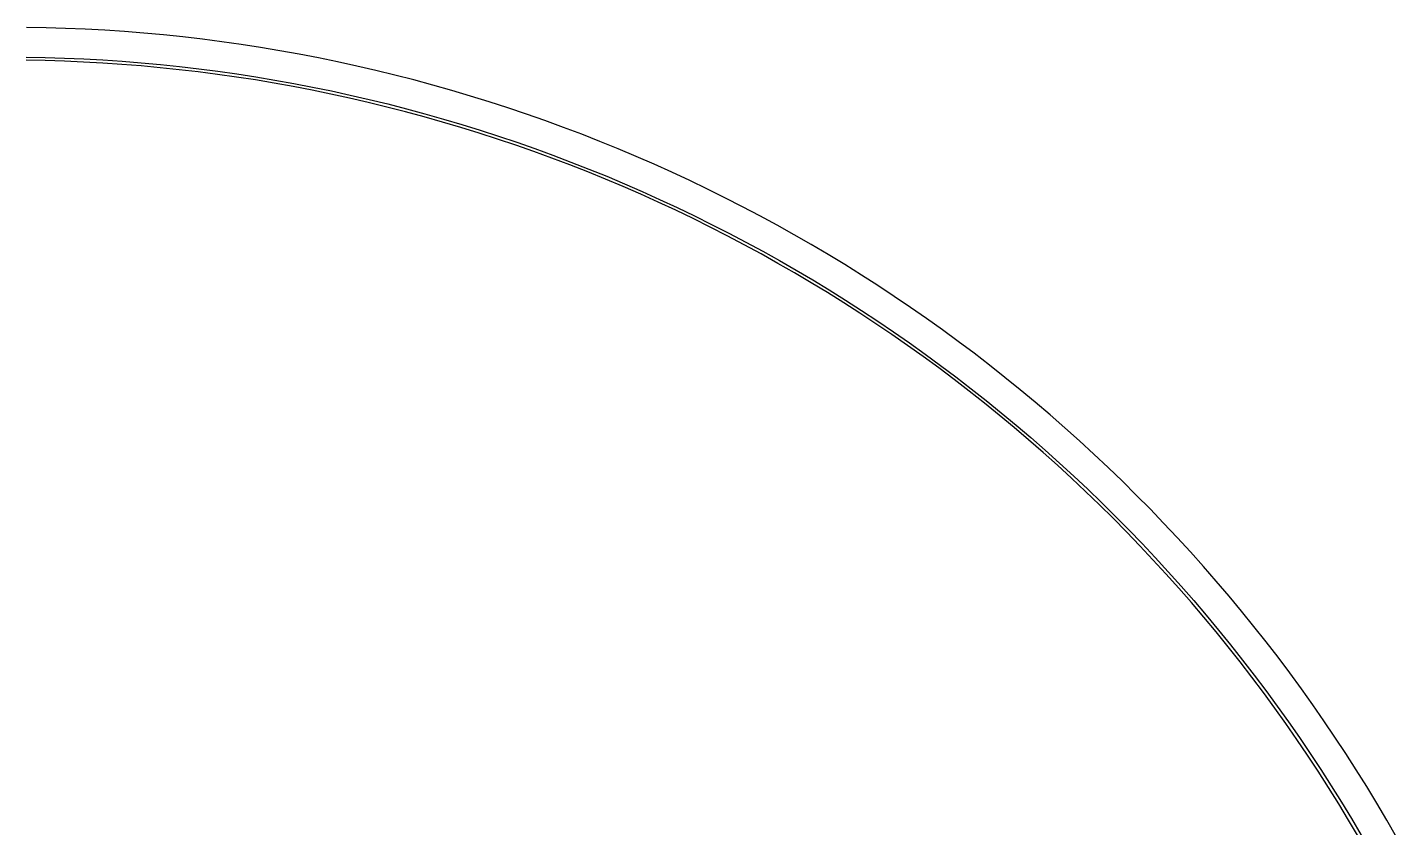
# Model space of a CAD drawing. Extents: x -17 to 130, y -40 to 112.
# Drawn here: x 55 to 120.6, y 74.2 to 112.5 of the extents above; entities that cross this region are included whole.
import ezdxf

# ---------------------------------------------------------------- set-up
doc = ezdxf.new("R2010")
doc.units = 0

msp = doc.modelspace()

# ---------------------------------------------------------------- linework, layer by layer
for p, q in [((55.8774, 112.477), (54.9388, 112.494)), ((56.8158, 112.448), (55.8774, 112.477)), ((57.7537, 112.408), (56.8158, 112.448)), ((58.691, 112.356), (57.7537, 112.408)), ((59.6277, 112.293), (58.691, 112.356)), ((60.5635, 112.218), (59.6277, 112.293)), ((61.4983, 112.132), (60.5635, 112.218)), ((62.432, 112.034), (61.4983, 112.132)), ((63.3644, 111.925), (62.432, 112.034)), ((64.2954, 111.804), (63.3644, 111.925)), ((65.2249, 111.672), (64.2954, 111.804)), ((66.1526, 111.529), (65.2249, 111.672)), ((67.0786, 111.374), (66.1526, 111.529)), ((55.8387, 110.902), (54.9194, 110.919)), ((54.9213, 111.069), (55.8424, 111.052)), ((56.7578, 110.874), (55.8387, 110.902)), ((55.8424, 111.052), (56.7633, 111.024)), ((57.6764, 110.835), (56.7578, 110.874)), ((56.7633, 111.024), (57.6837, 110.985)), ((58.5945, 110.784), (57.6764, 110.835)), ((57.6837, 110.985), (58.6037, 110.934)), ((58.6037, 110.934), (59.5229, 110.872)), ((59.5229, 110.872), (60.4412, 110.798)), ((68.0025, 111.208), (67.0786, 111.374)), ((68.9244, 111.03), (68.0025, 111.208)), ((69.844, 110.841), (68.9244, 111.03)), ((70.7612, 110.641), (69.844, 110.841)), ((59.5118, 110.722), (58.5945, 110.784)), ((60.4284, 110.649), (59.5118, 110.722)), ((61.3439, 110.564), (60.4284, 110.649)), ((60.4412, 110.798), (61.3586, 110.713)), ((62.2584, 110.468), (61.3439, 110.564)), ((61.3586, 110.713), (62.2749, 110.618)), ((63.1716, 110.362), (62.2584, 110.468)), ((62.2749, 110.618), (63.19, 110.51)), ((64.0835, 110.243), (63.1716, 110.362)), ((63.19, 110.51), (64.1036, 110.392)), ((64.9938, 110.114), (64.0835, 110.243)), ((64.1036, 110.392), (65.0158, 110.262)), ((65.0158, 110.262), (65.9263, 110.122)), ((71.6759, 110.43), (70.7612, 110.641)), ((72.588, 110.207), (71.6759, 110.43)), ((73.4972, 109.974), (72.588, 110.207)), ((65.9024, 109.974), (64.9938, 110.114)), ((66.8093, 109.822), (65.9024, 109.974)), ((65.9263, 110.122), (66.835, 109.97)), ((67.7142, 109.659), (66.8093, 109.822)), ((66.835, 109.97), (67.7417, 109.807)), ((68.6171, 109.485), (67.7142, 109.659)), ((67.7417, 109.807), (68.6464, 109.632)), ((68.6464, 109.632), (69.5489, 109.447)), ((74.4035, 109.729), (73.4972, 109.974)), ((75.3067, 109.473), (74.4035, 109.729)), ((69.5178, 109.3), (68.6171, 109.485)), ((70.4162, 109.104), (69.5178, 109.3)), ((69.5489, 109.447), (70.449, 109.251)), ((71.312, 108.898), (70.4162, 109.104)), ((70.449, 109.251), (71.3467, 109.043)), ((72.2053, 108.68), (71.312, 108.898)), ((71.3467, 109.043), (72.2417, 108.825)), ((76.2068, 109.206), (75.3067, 109.473)), ((77.1035, 108.928), (76.2068, 109.206)), ((77.9966, 108.639), (77.1035, 108.928)), ((73.0958, 108.451), (72.2053, 108.68)), ((72.2417, 108.825), (73.134, 108.596)), ((73.9834, 108.211), (73.0958, 108.451)), ((73.134, 108.596), (74.0235, 108.355)), ((74.8681, 107.96), (73.9834, 108.211)), ((74.0235, 108.355), (74.9099, 108.104)), ((78.8862, 108.339), (77.9966, 108.639)), ((79.7721, 108.028), (78.8862, 108.339)), ((75.7496, 107.699), (74.8681, 107.96)), ((74.9099, 108.104), (75.7931, 107.842)), ((76.6278, 107.426), (75.7496, 107.699)), ((75.7931, 107.842), (76.6731, 107.569)), ((76.6731, 107.569), (77.5497, 107.286)), ((80.654, 107.706), (79.7721, 108.028)), ((81.532, 107.374), (80.654, 107.706)), ((77.5026, 107.143), (76.6278, 107.426)), ((78.3739, 106.85), (77.5026, 107.143)), ((77.5497, 107.286), (78.4227, 106.991)), ((78.4227, 106.991), (79.292, 106.686)), ((82.4058, 107.031), (81.532, 107.374)), ((83.2753, 106.677), (82.4058, 107.031)), ((79.2415, 106.545), (78.3739, 106.85)), ((80.1053, 106.23), (79.2415, 106.545)), ((79.292, 106.686), (80.1575, 106.371)), ((80.1575, 106.371), (81.0191, 106.044)), ((84.1404, 106.312), (83.2753, 106.677)), ((85.001, 105.937), (84.1404, 106.312)), ((80.9651, 105.904), (80.1053, 106.23)), ((81.8209, 105.568), (80.9651, 105.904)), ((81.0191, 106.044), (81.8766, 105.708)), ((81.8766, 105.708), (82.7299, 105.36)), ((85.8569, 105.551), (85.001, 105.937)), ((82.6725, 105.222), (81.8209, 105.568)), ((83.5199, 104.865), (82.6725, 105.222)), ((82.7299, 105.36), (83.5789, 105.002)), ((83.5789, 105.002), (84.4235, 104.634)), ((86.708, 105.155), (85.8569, 105.551)), ((87.5541, 104.749), (86.708, 105.155)), ((84.3627, 104.497), (83.5199, 104.865)), ((85.201, 104.119), (84.3627, 104.497)), ((84.4235, 104.634), (85.2634, 104.256)), ((88.3953, 104.332), (87.5541, 104.749)), ((89.2312, 103.904), (88.3953, 104.332)), ((86.0346, 103.731), (85.201, 104.119)), ((85.2634, 104.256), (86.0987, 103.867)), ((86.8633, 103.333), (86.0346, 103.731)), ((86.0987, 103.867), (86.9291, 103.468)), ((90.0618, 103.467), (89.2312, 103.904)), ((87.6871, 102.925), (86.8633, 103.333)), ((86.9291, 103.468), (87.7546, 103.059)), ((87.7546, 103.059), (88.5749, 102.64)), ((90.8871, 103.019), (90.0618, 103.467)), ((91.7067, 102.562), (90.8871, 103.019)), ((88.5059, 102.506), (87.6871, 102.925)), ((89.3194, 102.078), (88.5059, 102.506)), ((88.5749, 102.64), (89.3901, 102.21)), ((92.5207, 102.094), (91.7067, 102.562)), ((90.1276, 101.64), (89.3194, 102.078)), ((89.3901, 102.21), (90.1999, 101.771)), ((90.1999, 101.771), (91.0043, 101.322)), ((93.3289, 101.616), (92.5207, 102.094)), ((90.9304, 101.191), (90.1276, 101.64)), ((91.7276, 100.733), (90.9304, 101.191)), ((91.0043, 101.322), (91.8031, 100.863)), ((94.1311, 101.129), (93.3289, 101.616)), ((94.9273, 100.631), (94.1311, 101.129)), ((92.5191, 100.265), (91.7276, 100.733)), ((91.8031, 100.863), (92.5963, 100.394)), ((92.5963, 100.394), (93.3836, 99.9155)), ((95.7174, 100.124), (94.9273, 100.631)), ((93.3049, 99.7878), (92.5191, 100.265)), ((94.0847, 99.3006), (93.3049, 99.7878)), ((93.3836, 99.9155), (94.1649, 99.4274)), ((96.5011, 99.6074), (95.7174, 100.124)), ((94.8585, 98.804), (94.0847, 99.3006)), ((94.1649, 99.4274), (94.9403, 98.9297)), ((97.2785, 99.0811), (96.5011, 99.6074)), ((98.0493, 98.5452), (97.2785, 99.0811)), ((95.6261, 98.2979), (94.8585, 98.804)), ((94.9403, 98.9297), (95.7094, 98.4226)), ((95.7094, 98.4226), (96.4723, 97.906)), ((98.8135, 98), (98.0493, 98.5452)), ((96.3875, 97.7823), (95.6261, 98.2979)), ((97.1424, 97.2575), (96.3875, 97.7823)), ((96.4723, 97.906), (97.2288, 97.3802)), ((99.571, 97.4454), (98.8135, 98)), ((97.8909, 96.7235), (97.1424, 97.2575)), ((97.2288, 97.3802), (97.9788, 96.8451)), ((100.322, 96.8815), (99.571, 97.4454)), ((98.6328, 96.1803), (97.8909, 96.7235)), ((97.9788, 96.8451), (98.7221, 96.3008)), ((101.065, 96.3085), (100.322, 96.8815)), ((99.3679, 95.6281), (98.6328, 96.1803)), ((98.7221, 96.3008), (99.4587, 95.7475)), ((99.4587, 95.7475), (100.189, 95.1851)), ((101.802, 95.7264), (101.065, 96.3085)), ((100.096, 95.0668), (99.3679, 95.6281)), ((100.189, 95.1851), (100.911, 94.6138)), ((102.531, 95.1353), (101.802, 95.7264)), ((103.253, 94.5353), (102.531, 95.1353)), ((100.818, 94.4967), (100.096, 95.0668)), ((101.532, 93.9178), (100.818, 94.4967)), ((100.911, 94.6138), (101.627, 94.0338)), ((103.968, 93.9265), (103.253, 94.5353)), ((102.239, 93.3302), (101.532, 93.9178)), ((101.627, 94.0338), (102.336, 93.4449)), ((104.675, 93.3089), (103.968, 93.9265)), ((102.939, 92.7339), (102.239, 93.3302)), ((102.336, 93.4449), (103.037, 92.8474)), ((105.374, 92.6828), (104.675, 93.3089)), ((103.632, 92.129), (102.939, 92.7339)), ((103.037, 92.8474), (103.731, 92.2414)), ((106.066, 92.048), (105.374, 92.6828)), ((104.317, 91.5158), (103.632, 92.129)), ((103.731, 92.2414), (104.417, 91.6269)), ((106.75, 91.4049), (106.066, 92.048)), ((104.994, 90.8941), (104.317, 91.5158)), ((104.417, 91.6269), (105.096, 91.004)), ((107.426, 90.7534), (106.75, 91.4049)), ((105.664, 90.2642), (104.994, 90.8941)), ((105.096, 91.004), (105.767, 90.3728)), ((108.094, 90.0937), (107.426, 90.7534)), ((106.326, 89.6261), (105.664, 90.2642)), ((105.767, 90.3728), (106.431, 89.7335)), ((108.753, 89.4258), (108.094, 90.0937)), ((106.98, 88.98), (106.326, 89.6261)), ((106.431, 89.7335), (107.086, 89.086)), ((109.405, 88.7498), (108.753, 89.4258)), ((107.626, 88.3258), (106.98, 88.98)), ((107.086, 89.086), (107.733, 88.4306)), ((110.048, 88.066), (109.405, 88.7498)), ((108.264, 87.6638), (107.626, 88.3258)), ((107.733, 88.4306), (108.373, 87.7673)), ((110.683, 87.3743), (110.048, 88.066)), ((108.894, 86.994), (108.264, 87.6638)), ((108.373, 87.7673), (109.004, 87.0961)), ((111.309, 86.6748), (110.683, 87.3743)), ((109.516, 86.3165), (108.894, 86.994)), ((109.004, 87.0961), (109.627, 86.4173)), ((111.926, 85.9677), (111.309, 86.6748)), ((110.129, 85.6315), (109.516, 86.3165)), ((109.627, 86.4173), (110.241, 85.7309)), ((112.535, 85.2531), (111.926, 85.9677)), ((110.734, 84.939), (110.129, 85.6315)), ((110.241, 85.7309), (110.847, 85.0369)), ((113.135, 84.5311), (112.535, 85.2531)), ((111.33, 84.2391), (110.734, 84.939)), ((110.847, 85.0369), (111.445, 84.3356)), ((111.918, 83.5319), (111.33, 84.2391)), ((111.445, 84.3356), (112.034, 83.6271)), ((113.726, 83.8017), (113.135, 84.5311)), ((112.497, 82.8176), (111.918, 83.5319)), ((112.034, 83.6271), (112.614, 82.9113)), ((114.309, 83.0652), (113.726, 83.8017)), ((113.067, 82.0962), (112.497, 82.8176)), ((112.614, 82.9113), (113.185, 82.1885)), ((114.882, 82.3216), (114.309, 83.0652)), ((113.628, 81.3679), (113.067, 82.0962)), ((113.185, 82.1885), (113.747, 81.4587)), ((115.445, 81.571), (114.882, 82.3216)), ((114.18, 80.6328), (113.628, 81.3679)), ((113.747, 81.4587), (114.301, 80.7221)), ((116, 80.8135), (115.445, 81.571)), ((114.301, 80.7221), (114.845, 79.9788)), ((116.545, 80.0493), (116, 80.8135)), ((114.723, 79.8909), (114.18, 80.6328)), ((117.081, 79.2785), (116.545, 80.0493)), ((115.258, 79.1424), (114.723, 79.8909)), ((114.845, 79.9788), (115.38, 79.2288)), ((115.782, 78.3875), (115.258, 79.1424)), ((115.38, 79.2288), (115.906, 78.4723)), ((117.607, 78.5011), (117.081, 79.2785)), ((116.298, 77.6261), (115.782, 78.3875)), ((115.906, 78.4723), (116.423, 77.7094)), ((118.124, 77.7174), (117.607, 78.5011)), ((116.804, 76.8585), (116.298, 77.6261)), ((116.423, 77.7094), (116.93, 76.9403)), ((118.631, 76.9273), (118.124, 77.7174)), ((117.301, 76.0847), (116.804, 76.8585)), ((116.93, 76.9403), (117.427, 76.1649)), ((119.129, 76.1311), (118.631, 76.9273)), ((117.788, 75.3049), (117.301, 76.0847)), ((117.427, 76.1649), (117.915, 75.3836)), ((119.616, 75.3289), (119.129, 76.1311)), ((118.265, 74.5191), (117.788, 75.3049)), ((117.915, 75.3836), (118.394, 74.5963)), ((120.094, 74.5207), (119.616, 75.3289)), ((118.733, 73.7276), (118.265, 74.5191)), ((118.394, 74.5963), (118.863, 73.8031)), ((120.562, 73.7067), (120.094, 74.5207))]:
    msp.add_line(p, q)

doc.saveas('drawing.dxf')
